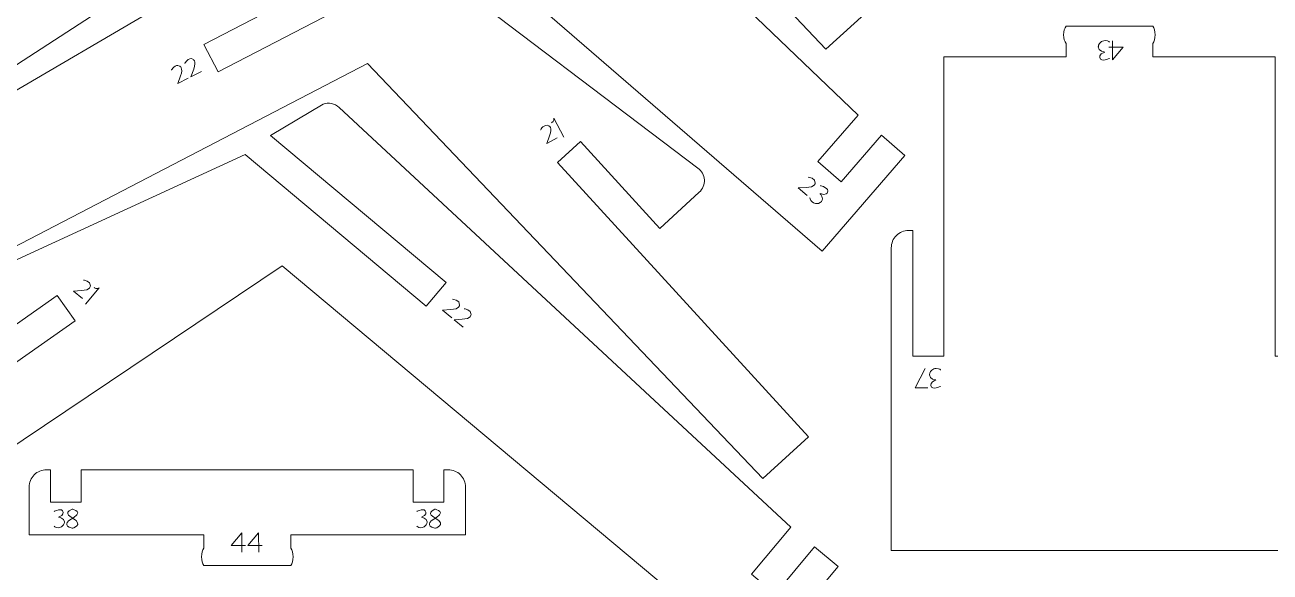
# Model space of a CAD drawing. Header units: centimetres. Extents: x -25 to 25, y -32.5 to 32.5.
# Drawn here: x -5.85 to 6.32, y -24.14 to -18.8 of the extents above; entities that cross this region are included whole.
import ezdxf

# ---------------------------------------------------------------- set-up
doc = ezdxf.new("R2010")
doc.units = ezdxf.units.CM
doc.header["$MEASUREMENT"] = 0
doc.layers.add('Capa 1', color=7, linetype='Continuous')

msp = doc.modelspace()

# ---------------------------------------------------------------- linework, layer by layer
at = {"layer": 'Capa 1', "color": 250, "lineweight": 9}
for points, knots in [([(-3.3292, -15.04239), (-3.3292, -15.04239), (-1.27881, -13.98638), (-1.27881, -13.98638), (-1.27881, -13.98638), (-1.27881, -13.98638), (1.3534, -15.99724), (1.3534, -15.99724), (1.3534, -15.99724), (1.39106, -16.0236), (1.41469, -16.06562), (1.41761, -16.11147), (1.41761, -16.11147), (1.42057, -16.15731), (1.40225, -16.20222), (1.36827, -16.23311), (1.36827, -16.23311), (1.36827, -16.23311), (0.98198, -16.58399), (0.98198, -16.58399), (0.98198, -16.58399), (0.98198, -16.58399), (0.20904, -15.73308), (0.20904, -15.73308), (0.20904, -15.73308), (0.20904, -15.73308), (-0.01494, -15.9365), (-0.01494, -15.9365), (-0.01494, -15.9365), (-0.01494, -15.9365), (2.42652, -18.62437), (2.42652, -18.62437), (2.42652, -18.62437), (2.42652, -18.62437), (1.97855, -19.03126), (1.97855, -19.03126), (1.97855, -19.03126), (1.97855, -19.03126), (-1.87023, -14.96733), (-1.87023, -14.96733), (-1.87023, -14.96733), (-1.87023, -14.96733), (-7.24819, -17.73714), (-7.24819, -17.73714), (-7.24819, -17.73714), (-7.24819, -17.73714), (-7.81326, -16.63999), (-7.81326, -16.63999), (-7.81326, -16.63999), (-7.81326, -16.63999), (-7.54541, -16.50204), (-7.54541, -16.50204), (-7.54541, -16.50204), (-7.54541, -16.50204), (-7.2701, -17.03659), (-7.2701, -17.03659), (-7.2701, -17.03659), (-7.2701, -17.03659), (-7.0022, -16.89862), (-7.0022, -16.89862), (-7.0022, -16.89862), (-7.0022, -16.89862), (-7.27752, -16.36406), (-7.27752, -16.36406), (-7.27752, -16.36406), (-7.27752, -16.36406), (-2.07196, -13.33673), (-2.07196, -13.33673), (-2.07196, -13.33673), (-2.02255, -13.30762), (-1.9608, -13.30904), (-1.9127, -13.34034), (-1.9127, -13.34034), (-1.9127, -13.34034), (-1.48051, -13.75142), (-1.48051, -13.75142), (-1.48051, -13.75142), (-1.48051, -13.75142), (-3.46713, -14.77458), (-3.46713, -14.77458), (-3.46713, -14.77458), (-3.46713, -14.77458), (-3.3292, -15.04239), (-3.3292, -15.04239)], [0, 0, 0, 0, 0.04545455, 0.04545455, 0.04545455, 0.04545455, 0.09090909, 0.09090909, 0.09090909, 0.09090909, 0.13636364, 0.13636364, 0.13636364, 0.13636364, 0.18181818, 0.18181818, 0.18181818, 0.18181818, 0.22727273, 0.22727273, 0.22727273, 0.22727273, 0.27272727, 0.27272727, 0.27272727, 0.27272727, 0.31818182, 0.31818182, 0.31818182, 0.31818182, 0.36363636, 0.36363636, 0.36363636, 0.36363636, 0.40909091, 0.40909091, 0.40909091, 0.40909091, 0.45454545, 0.45454545, 0.45454545, 0.45454545, 0.5, 0.5, 0.5, 0.5, 0.54545455, 0.54545455, 0.54545455, 0.54545455, 0.59090909, 0.59090909, 0.59090909, 0.59090909, 0.63636364, 0.63636364, 0.63636364, 0.63636364, 0.68181818, 0.68181818, 0.68181818, 0.68181818, 0.72727273, 0.72727273, 0.72727273, 0.72727273, 0.77272727, 0.77272727, 0.77272727, 0.77272727, 0.81818182, 0.81818182, 0.81818182, 0.81818182, 0.86363636, 0.86363636, 0.86363636, 0.86363636, 0.90909091, 0.90909091, 0.90909091, 0.90909091, 1, 1, 1, 1]), ([(-1.23595, -17.4628), (-1.23595, -17.4628), (-2.98087, -15.95464), (-2.98087, -15.95464), (-2.98087, -15.95464), (-2.98087, -15.95464), (-6.01181, -17.29084), (-6.01181, -17.29084), (-6.01181, -17.29084), (-6.05461, -17.30761), (-6.08745, -17.34291), (-6.10106, -17.38679), (-6.10106, -17.38679), (-6.11471, -17.43065), (-6.10746, -17.47861), (-6.08169, -17.51662), (-6.08169, -17.51662), (-6.08169, -17.51662), (-5.78864, -17.94842), (-5.78864, -17.94842), (-5.78864, -17.94842), (-5.78864, -17.94842), (-4.83742, -17.30292), (-4.83742, -17.30292), (-4.83742, -17.30292), (-4.83742, -17.30292), (-4.6675, -17.55326), (-4.6675, -17.55326), (-4.6675, -17.55326), (-4.6675, -17.55326), (-7.67209, -19.59234), (-7.67209, -19.59234), (-7.67209, -19.59234), (-7.67209, -19.59234), (-7.33225, -20.09308), (-7.33225, -20.09308), (-7.33225, -20.09308), (-7.33225, -20.09308), (-2.63645, -17.04708), (-2.63645, -17.04708), (-2.63645, -17.04708), (-2.63645, -17.04708), (1.94029, -21.00281), (1.94029, -21.00281), (1.94029, -21.00281), (1.94029, -21.00281), (2.74729, -20.06912), (2.74729, -20.06912), (2.74729, -20.06912), (2.74729, -20.06912), (2.51935, -19.8721), (2.51935, -19.8721), (2.51935, -19.8721), (2.51935, -19.8721), (2.12616, -20.32701), (2.12616, -20.32701), (2.12616, -20.32701), (2.12616, -20.32701), (1.89818, -20.12997), (1.89818, -20.12997), (1.89818, -20.12997), (1.89818, -20.12997), (2.29137, -19.67505), (2.29137, -19.67505), (2.29137, -19.67505), (2.29137, -19.67505), (-2.05729, -15.50951), (-2.05729, -15.50951), (-2.05729, -15.50951), (-2.09848, -15.46961), (-2.15884, -15.45648), (-2.21295, -15.4756), (-2.21295, -15.4756), (-2.21295, -15.4756), (-2.72961, -15.77364), (-2.72961, -15.77364), (-2.72961, -15.77364), (-2.72961, -15.77364), (-1.03896, -17.23489), (-1.03896, -17.23489), (-1.03896, -17.23489), (-1.03896, -17.23489), (-1.23595, -17.4628), (-1.23595, -17.4628)], [0, 0, 0, 0, 0.04545455, 0.04545455, 0.04545455, 0.04545455, 0.09090909, 0.09090909, 0.09090909, 0.09090909, 0.13636364, 0.13636364, 0.13636364, 0.13636364, 0.18181818, 0.18181818, 0.18181818, 0.18181818, 0.22727273, 0.22727273, 0.22727273, 0.22727273, 0.27272727, 0.27272727, 0.27272727, 0.27272727, 0.31818182, 0.31818182, 0.31818182, 0.31818182, 0.36363636, 0.36363636, 0.36363636, 0.36363636, 0.40909091, 0.40909091, 0.40909091, 0.40909091, 0.45454545, 0.45454545, 0.45454545, 0.45454545, 0.5, 0.5, 0.5, 0.5, 0.54545455, 0.54545455, 0.54545455, 0.54545455, 0.59090909, 0.59090909, 0.59090909, 0.59090909, 0.63636364, 0.63636364, 0.63636364, 0.63636364, 0.68181818, 0.68181818, 0.68181818, 0.68181818, 0.72727273, 0.72727273, 0.72727273, 0.72727273, 0.77272727, 0.77272727, 0.77272727, 0.77272727, 0.81818182, 0.81818182, 0.81818182, 0.81818182, 0.86363636, 0.86363636, 0.86363636, 0.86363636, 0.90909091, 0.90909091, 0.90909091, 0.90909091, 1, 1, 1, 1]), ([(-3.95944, -19.25311), (-3.95944, -19.25311), (-1.91229, -18.19082), (-1.91229, -18.19082), (-1.91229, -18.19082), (-1.91229, -18.19082), (0.72606, -20.19361), (0.72606, -20.19361), (0.72606, -20.19361), (0.7638, -20.21985), (0.78755, -20.2618), (0.79062, -20.30765), (0.79062, -20.30765), (0.79372, -20.35348), (0.77554, -20.39845), (0.74165, -20.42944), (0.74165, -20.42944), (0.74165, -20.42944), (0.35644, -20.78149), (0.35644, -20.78149), (0.35644, -20.78149), (0.35644, -20.78149), (-0.41911, -19.93296), (-0.41911, -19.93296), (-0.41911, -19.93296), (-0.41911, -19.93296), (-0.64246, -20.13706), (-0.64246, -20.13706), (-0.64246, -20.13706), (-0.64246, -20.13706), (1.80722, -22.81745), (1.80722, -22.81745), (1.80722, -22.81745), (1.80722, -22.81745), (1.3605, -23.22571), (1.3605, -23.22571), (1.3605, -23.22571), (1.3605, -23.22571), (-2.50071, -19.17358), (-2.50071, -19.17358), (-2.50071, -19.17358), (-2.50071, -19.17358), (-7.87017, -21.95984), (-7.87017, -21.95984), (-7.87017, -21.95984), (-7.87017, -21.95984), (-8.43859, -20.86443), (-8.43859, -20.86443), (-8.43859, -20.86443), (-8.43859, -20.86443), (-8.17116, -20.72566), (-8.17116, -20.72566), (-8.17116, -20.72566), (-8.17116, -20.72566), (-7.89422, -21.25937), (-7.89422, -21.25937), (-7.89422, -21.25937), (-7.89422, -21.25937), (-7.62675, -21.12057), (-7.62675, -21.12057), (-7.62675, -21.12057), (-7.62675, -21.12057), (-7.90369, -20.58686), (-7.90369, -20.58686), (-7.90369, -20.58686), (-7.90369, -20.58686), (-2.70744, -17.5436), (-2.70744, -17.5436), (-2.70744, -17.5436), (-2.65811, -17.51435), (-2.59636, -17.51558), (-2.54816, -17.54673), (-2.54816, -17.54673), (-2.54816, -17.54673), (-2.11472, -17.95648), (-2.11472, -17.95648), (-2.11472, -17.95648), (-2.11472, -17.95648), (-4.09819, -18.98572), (-4.09819, -18.98572), (-4.09819, -18.98572), (-4.09819, -18.98572), (-3.95944, -19.25311), (-3.95944, -19.25311)], [0, 0, 0, 0, 0.04545455, 0.04545455, 0.04545455, 0.04545455, 0.09090909, 0.09090909, 0.09090909, 0.09090909, 0.13636364, 0.13636364, 0.13636364, 0.13636364, 0.18181818, 0.18181818, 0.18181818, 0.18181818, 0.22727273, 0.22727273, 0.22727273, 0.22727273, 0.27272727, 0.27272727, 0.27272727, 0.27272727, 0.31818182, 0.31818182, 0.31818182, 0.31818182, 0.36363636, 0.36363636, 0.36363636, 0.36363636, 0.40909091, 0.40909091, 0.40909091, 0.40909091, 0.45454545, 0.45454545, 0.45454545, 0.45454545, 0.5, 0.5, 0.5, 0.5, 0.54545455, 0.54545455, 0.54545455, 0.54545455, 0.59090909, 0.59090909, 0.59090909, 0.59090909, 0.63636364, 0.63636364, 0.63636364, 0.63636364, 0.68181818, 0.68181818, 0.68181818, 0.68181818, 0.72727273, 0.72727273, 0.72727273, 0.72727273, 0.77272727, 0.77272727, 0.77272727, 0.77272727, 0.81818182, 0.81818182, 0.81818182, 0.81818182, 0.86363636, 0.86363636, 0.86363636, 0.86363636, 0.90909091, 0.90909091, 0.90909091, 0.90909091, 1, 1, 1, 1]), ([(4.32304, -18.97738), (4.30905, -18.95942), (4.29978, -18.92803), (4.29978, -18.89231), (4.29978, -18.89231), (4.29978, -18.8566), (4.30905, -18.82521), (4.32304, -18.80725)], [0, 0, 0, 0, 0.33333333, 0.33333333, 0.33333333, 0.33333333, 1, 1, 1, 1]), ([(5.1705, -18.97738), (5.18449, -18.95942), (5.19376, -18.92803), (5.19376, -18.89231), (5.19376, -18.89231), (5.19376, -18.8566), (5.18449, -18.82521), (5.1705, -18.80725)], [0, 0, 0, 0, 0.33333333, 0.33333333, 0.33333333, 0.33333333, 1, 1, 1, 1]), ([(5.1705, -18.97737), (5.1705, -18.97737), (5.1705, -19.10727), (5.1705, -19.10727), (5.1705, -19.10727), (5.1705, -19.10727), (6.36544, -19.10727), (6.36544, -19.10727), (6.36544, -19.10727), (6.36544, -19.10727), (6.36544, -22.03101), (6.36544, -22.03101), (6.36544, -22.03101), (6.36544, -22.03101), (6.66546, -22.03101), (6.66546, -22.03101), (6.66546, -22.03101), (6.66546, -22.03101), (6.66546, -20.80221), (6.66546, -20.80221), (6.66546, -20.80221), (6.66546, -20.80221), (6.70783, -20.80221), (6.70783, -20.80221), (6.70783, -20.80221), (6.7528, -20.80214), (6.7959, -20.81994), (6.82769, -20.85173), (6.82769, -20.85173), (6.85941, -20.88345), (6.87735, -20.92675), (6.87735, -20.97166), (6.87735, -20.97166), (6.87735, -20.97166), (6.87735, -23.92587), (6.87735, -23.92587), (6.87735, -23.92587), (6.87735, -23.92587), (2.61632, -23.92587), (2.61632, -23.92587), (2.61632, -23.92587), (2.61632, -23.92587), (2.61632, -20.97166), (2.61632, -20.97166), (2.61632, -20.97166), (2.61626, -20.92675), (2.63413, -20.88365), (2.66585, -20.85186), (2.66585, -20.85186), (2.69757, -20.82008), (2.74087, -20.80221), (2.78578, -20.80221), (2.78578, -20.80221), (2.78578, -20.80221), (2.82814, -20.80221), (2.82814, -20.80221), (2.82814, -20.80221), (2.82814, -20.80221), (2.82814, -22.03101), (2.82814, -22.03101), (2.82814, -22.03101), (2.82814, -22.03101), (3.12816, -22.03101), (3.12816, -22.03101), (3.12816, -22.03101), (3.12816, -22.03101), (3.12816, -19.10727), (3.12816, -19.10727), (3.12816, -19.10727), (3.12816, -19.10727), (4.32304, -19.10727), (4.32304, -19.10727), (4.32304, -19.10727), (4.32304, -19.10727), (4.32304, -18.97737), (4.32304, -18.97737)], [0, 0, 0, 0, 0.05, 0.05, 0.05, 0.05, 0.1, 0.1, 0.1, 0.1, 0.15, 0.15, 0.15, 0.15, 0.2, 0.2, 0.2, 0.2, 0.25, 0.25, 0.25, 0.25, 0.3, 0.3, 0.3, 0.3, 0.35, 0.35, 0.35, 0.35, 0.4, 0.4, 0.4, 0.4, 0.45, 0.45, 0.45, 0.45, 0.5, 0.5, 0.5, 0.5, 0.55, 0.55, 0.55, 0.55, 0.6, 0.6, 0.6, 0.6, 0.65, 0.65, 0.65, 0.65, 0.7, 0.7, 0.7, 0.7, 0.75, 0.75, 0.75, 0.75, 0.8, 0.8, 0.8, 0.8, 0.85, 0.85, 0.85, 0.85, 0.9, 0.9, 0.9, 0.9, 1, 1, 1, 1]), ([(-1.92552, -21.54099), (-1.92552, -21.54099), (-3.69375, -20.06024), (-3.69375, -20.06024), (-3.69375, -20.06024), (-3.69375, -20.06024), (-6.70349, -21.44355), (-6.70349, -21.44355), (-6.70349, -21.44355), (-6.74602, -21.46099), (-6.7783, -21.49679), (-6.79123, -21.54088), (-6.79123, -21.54088), (-6.80419, -21.58495), (-6.79619, -21.63279), (-6.76983, -21.67039), (-6.76983, -21.67039), (-6.76983, -21.67039), (-6.47008, -22.09757), (-6.47008, -22.09757), (-6.47008, -22.09757), (-6.47008, -22.09757), (-5.52905, -21.43731), (-5.52905, -21.43731), (-5.52905, -21.43731), (-5.52905, -21.43731), (-5.35525, -21.68497), (-5.35525, -21.68497), (-5.35525, -21.68497), (-5.35525, -21.68497), (-8.32767, -23.77066), (-8.32767, -23.77066), (-8.32767, -23.77066), (-8.32767, -23.77066), (-7.98006, -24.26604), (-7.98006, -24.26604), (-7.98006, -24.26604), (-7.98006, -24.26604), (-3.33234, -21.14717), (-3.33234, -21.14717), (-3.33234, -21.14717), (-3.33234, -21.14717), (1.30554, -25.03104), (1.30554, -25.03104), (1.30554, -25.03104), (1.30554, -25.03104), (2.09789, -24.08487), (2.09789, -24.08487), (2.09789, -24.08487), (2.09789, -24.08487), (1.86689, -23.89143), (1.86689, -23.89143), (1.86689, -23.89143), (1.86689, -23.89143), (1.48085, -24.35243), (1.48085, -24.35243), (1.48085, -24.35243), (1.48085, -24.35243), (1.24982, -24.15896), (1.24982, -24.15896), (1.24982, -24.15896), (1.24982, -24.15896), (1.63587, -23.69797), (1.63587, -23.69797), (1.63587, -23.69797), (1.63587, -23.69797), (-2.77723, -19.60076), (-2.77723, -19.60076), (-2.77723, -19.60076), (-2.81904, -19.5615), (-2.87959, -19.54932), (-2.93339, -19.56928), (-2.93339, -19.56928), (-2.93339, -19.56928), (-3.44534, -19.87534), (-3.44534, -19.87534), (-3.44534, -19.87534), (-3.44534, -19.87534), (-1.73211, -21.31004), (-1.73211, -21.31004), (-1.73211, -21.31004), (-1.73211, -21.31004), (-1.92552, -21.54099), (-1.92552, -21.54099)], [0, 0, 0, 0, 0.04545455, 0.04545455, 0.04545455, 0.04545455, 0.09090909, 0.09090909, 0.09090909, 0.09090909, 0.13636364, 0.13636364, 0.13636364, 0.13636364, 0.18181818, 0.18181818, 0.18181818, 0.18181818, 0.22727273, 0.22727273, 0.22727273, 0.22727273, 0.27272727, 0.27272727, 0.27272727, 0.27272727, 0.31818182, 0.31818182, 0.31818182, 0.31818182, 0.36363636, 0.36363636, 0.36363636, 0.36363636, 0.40909091, 0.40909091, 0.40909091, 0.40909091, 0.45454545, 0.45454545, 0.45454545, 0.45454545, 0.5, 0.5, 0.5, 0.5, 0.54545455, 0.54545455, 0.54545455, 0.54545455, 0.59090909, 0.59090909, 0.59090909, 0.59090909, 0.63636364, 0.63636364, 0.63636364, 0.63636364, 0.68181818, 0.68181818, 0.68181818, 0.68181818, 0.72727273, 0.72727273, 0.72727273, 0.72727273, 0.77272727, 0.77272727, 0.77272727, 0.77272727, 0.81818182, 0.81818182, 0.81818182, 0.81818182, 0.86363636, 0.86363636, 0.86363636, 0.86363636, 0.90909091, 0.90909091, 0.90909091, 0.90909091, 1, 1, 1, 1]), ([(-3.24948, -23.90356), (-3.24948, -23.90356), (-3.24948, -23.77366), (-3.24948, -23.77366), (-3.24948, -23.77366), (-3.24948, -23.77366), (-1.54276, -23.77366), (-1.54276, -23.77366), (-1.54276, -23.77366), (-1.54276, -23.77366), (-1.54276, -23.3076), (-1.54276, -23.3076), (-1.54276, -23.3076), (-1.54276, -23.26263), (-1.5607, -23.21946), (-1.59249, -23.18767), (-1.59249, -23.18767), (-1.62435, -23.15588), (-1.66724, -23.13808), (-1.71222, -23.13808), (-1.71222, -23.13808), (-1.71222, -23.13808), (-1.75458, -23.13808), (-1.75458, -23.13808), (-1.75458, -23.13808), (-1.75458, -23.13808), (-1.75458, -23.45591), (-1.75458, -23.45591), (-1.75458, -23.45591), (-1.75458, -23.45591), (-2.0546, -23.45591), (-2.0546, -23.45591), (-2.0546, -23.45591), (-2.0546, -23.45591), (-2.0546, -23.13808), (-2.0546, -23.13808), (-2.0546, -23.13808), (-2.0546, -23.13808), (-5.29583, -23.13808), (-5.29583, -23.13808), (-5.29583, -23.13808), (-5.29583, -23.13808), (-5.29583, -23.45591), (-5.29583, -23.45591), (-5.29583, -23.45591), (-5.29583, -23.45591), (-5.59586, -23.45591), (-5.59586, -23.45591), (-5.59586, -23.45591), (-5.59586, -23.45591), (-5.59586, -23.13808), (-5.59586, -23.13808), (-5.59586, -23.13808), (-5.59586, -23.13808), (-5.63427, -23.13808), (-5.63427, -23.13808), (-5.63427, -23.13808), (-5.67931, -23.13815), (-5.72241, -23.15602), (-5.7542, -23.18781), (-5.7542, -23.18781), (-5.78599, -23.21966), (-5.80379, -23.26263), (-5.80379, -23.3076), (-5.80379, -23.3076), (-5.80379, -23.3076), (-5.80379, -23.77366), (-5.80379, -23.77366), (-5.80379, -23.77366), (-5.80379, -23.77366), (-4.09695, -23.77366), (-4.09695, -23.77366), (-4.09695, -23.77366), (-4.09695, -23.77366), (-4.09695, -23.90356), (-4.09695, -23.90356)], [0, 0, 0, 0, 0.05, 0.05, 0.05, 0.05, 0.1, 0.1, 0.1, 0.1, 0.15, 0.15, 0.15, 0.15, 0.2, 0.2, 0.2, 0.2, 0.25, 0.25, 0.25, 0.25, 0.3, 0.3, 0.3, 0.3, 0.35, 0.35, 0.35, 0.35, 0.4, 0.4, 0.4, 0.4, 0.45, 0.45, 0.45, 0.45, 0.5, 0.5, 0.5, 0.5, 0.55, 0.55, 0.55, 0.55, 0.6, 0.6, 0.6, 0.6, 0.65, 0.65, 0.65, 0.65, 0.7, 0.7, 0.7, 0.7, 0.75, 0.75, 0.75, 0.75, 0.8, 0.8, 0.8, 0.8, 0.85, 0.85, 0.85, 0.85, 0.9, 0.9, 0.9, 0.9, 1, 1, 1, 1]), ([(-4.09693, -23.90356), (-4.11092, -23.92152), (-4.12019, -23.95291), (-4.12019, -23.98863), (-4.12019, -23.98863), (-4.12019, -24.02434), (-4.11092, -24.05573), (-4.09693, -24.07369)], [0, 0, 0, 0, 0.33333333, 0.33333333, 0.33333333, 0.33333333, 1, 1, 1, 1]), ([(-3.24948, -23.90356), (-3.23549, -23.92152), (-3.22622, -23.95291), (-3.22622, -23.98863), (-3.22622, -23.98863), (-3.22622, -24.02434), (-3.23549, -24.05573), (-3.24948, -24.07369)], [0, 0, 0, 0, 0.33333333, 0.33333333, 0.33333333, 0.33333333, 1, 1, 1, 1])]:
    msp.add_open_spline(points, degree=3, knots=knots, dxfattribs=at)
for points in [[(4.32304, -18.80725), (4.32304, -18.80725), (5.1705, -18.80725), (5.1705, -18.80725)], [(-4.09695, -24.07369), (-4.09695, -24.07369), (-3.24948, -24.07369), (-3.24948, -24.07369)]]:
    msp.add_open_spline(points, degree=3, dxfattribs=at)
at = {"layer": 'Capa 1', "color": 22, "lineweight": 5}
for points, knots in [([(4.74819, -18.96513), (4.74819, -18.96513), (4.74096, -18.94665), (4.70491, -18.94785), (4.70491, -18.94785), (4.6862, -18.94847), (4.6728, -18.95516), (4.66308, -18.96281), (4.66308, -18.96281), (4.63938, -18.98151), (4.63816, -19.01055), (4.63816, -19.01055), (4.63816, -19.01055), (4.63938, -19.05226), (4.7006, -19.0603), (4.7006, -19.0603), (4.7006, -19.0603), (4.64064, -19.08259), (4.65301, -19.11472), (4.65301, -19.11472), (4.65301, -19.11472), (4.66165, -19.16415), (4.74819, -19.12216), (4.74819, -19.12216)], [0, 0, 0, 0, 0.14285714, 0.14285714, 0.14285714, 0.14285714, 0.28571429, 0.28571429, 0.28571429, 0.28571429, 0.42857143, 0.42857143, 0.42857143, 0.42857143, 0.57142857, 0.57142857, 0.57142857, 0.57142857, 0.71428571, 0.71428571, 0.71428571, 0.71428571, 1, 1, 1, 1]), ([(4.74216, -19.01364), (4.74216, -19.01364), (4.88182, -19.01364), (4.88182, -19.01364), (4.88182, -19.01364), (4.88182, -19.01364), (4.77677, -19.13725), (4.77677, -19.13725), (4.77677, -19.13725), (4.77677, -19.13725), (4.77556, -18.94934), (4.77556, -18.94934)], [0, 0, 0, 0, 0.25, 0.25, 0.25, 0.25, 0.5, 0.5, 0.5, 0.5, 1, 1, 1, 1]), ([(-4.41391, -19.23764), (-4.41391, -19.23764), (-4.37783, -19.17294), (-4.33492, -19.19665), (-4.33492, -19.19665), (-4.33492, -19.19665), (-4.29325, -19.20984), (-4.32626, -19.29382)], [0, 0, 0, 0, 0.33333333, 0.33333333, 0.33333333, 0.33333333, 1, 1, 1, 1]), ([(-4.28447, -19.17047), (-4.28447, -19.17047), (-4.24839, -19.10577), (-4.20548, -19.12948), (-4.20548, -19.12948), (-4.20548, -19.12948), (-4.16381, -19.14267), (-4.19682, -19.22665)], [0, 0, 0, 0, 0.33333333, 0.33333333, 0.33333333, 0.33333333, 1, 1, 1, 1]), ([(-4.32626, -19.29382), (-4.32626, -19.29382), (-4.35277, -19.36884), (-4.35277, -19.36884), (-4.35277, -19.36884), (-4.35277, -19.36884), (-4.25041, -19.31573), (-4.25041, -19.31573)], [0, 0, 0, 0, 0.33333333, 0.33333333, 0.33333333, 0.33333333, 1, 1, 1, 1]), ([(-4.19682, -19.22665), (-4.19682, -19.22665), (-4.22333, -19.30167), (-4.22333, -19.30167), (-4.22333, -19.30167), (-4.22333, -19.30167), (-4.12097, -19.24856), (-4.12097, -19.24856)], [0, 0, 0, 0, 0.33333333, 0.33333333, 0.33333333, 0.33333333, 1, 1, 1, 1]), ([(-0.80885, -19.82083), (-0.80885, -19.82083), (-0.77277, -19.75613), (-0.72986, -19.77985), (-0.72986, -19.77985), (-0.72986, -19.77985), (-0.68819, -19.79303), (-0.7212, -19.87702)], [0, 0, 0, 0, 0.33333333, 0.33333333, 0.33333333, 0.33333333, 1, 1, 1, 1]), ([(-0.7212, -19.87702), (-0.7212, -19.87702), (-0.74771, -19.95204), (-0.74771, -19.95204), (-0.74771, -19.95204), (-0.74771, -19.95204), (-0.64535, -19.89892), (-0.64535, -19.89892)], [0, 0, 0, 0, 0.33333333, 0.33333333, 0.33333333, 0.33333333, 1, 1, 1, 1]), ([(1.80613, -20.28132), (1.80613, -20.28132), (1.8796, -20.29088), (1.87346, -20.33951), (1.87346, -20.33951), (1.87346, -20.33951), (1.87665, -20.38311), (1.78641, -20.38354)], [0, 0, 0, 0, 0.33333333, 0.33333333, 0.33333333, 0.33333333, 1, 1, 1, 1]), ([(1.78641, -20.38354), (1.78641, -20.38354), (1.7069, -20.38671), (1.7069, -20.38671), (1.7069, -20.38671), (1.7069, -20.38671), (1.79415, -20.46212), (1.79415, -20.46212)], [0, 0, 0, 0, 0.33333333, 0.33333333, 0.33333333, 0.33333333, 1, 1, 1, 1]), ([(1.82297, -20.48276), (1.82297, -20.48276), (1.81635, -20.50147), (1.84441, -20.52414), (1.84441, -20.52414), (1.85897, -20.5359), (1.87348, -20.53961), (1.88584, -20.54017), (1.88584, -20.54017), (1.916, -20.54152), (1.93591, -20.52035), (1.93591, -20.52035), (1.93591, -20.52035), (1.96226, -20.488), (1.9212, -20.44188), (1.9212, -20.44188), (1.9212, -20.44188), (1.98114, -20.46423), (1.99279, -20.43183), (1.99279, -20.43183), (1.99279, -20.43183), (2.01858, -20.38878), (1.92565, -20.36396), (1.92565, -20.36396)], [0, 0, 0, 0, 0.14285714, 0.14285714, 0.14285714, 0.14285714, 0.28571429, 0.28571429, 0.28571429, 0.28571429, 0.42857143, 0.42857143, 0.42857143, 0.42857143, 0.57142857, 0.57142857, 0.57142857, 0.57142857, 0.71428571, 0.71428571, 0.71428571, 0.71428571, 1, 1, 1, 1]), ([(-5.29237, -21.38926), (-5.29237, -21.38926), (-5.37181, -21.39366), (-5.37181, -21.39366), (-5.37181, -21.39366), (-5.37181, -21.39366), (-5.2834, -21.4677), (-5.2834, -21.4677)], [0, 0, 0, 0, 0.33333333, 0.33333333, 0.33333333, 0.33333333, 1, 1, 1, 1]), ([(-5.27424, -21.28674), (-5.27424, -21.28674), (-5.20063, -21.29515), (-5.20601, -21.34387), (-5.20601, -21.34387), (-5.20601, -21.34387), (-5.20214, -21.38741), (-5.29237, -21.38926)], [0, 0, 0, 0, 0.33333333, 0.33333333, 0.33333333, 0.33333333, 1, 1, 1, 1]), ([(-1.66794, -21.47294), (-1.66794, -21.47294), (-1.59434, -21.48135), (-1.59972, -21.53008), (-1.59972, -21.53008), (-1.59972, -21.53008), (-1.59585, -21.57362), (-1.68608, -21.57546)], [0, 0, 0, 0, 0.33333333, 0.33333333, 0.33333333, 0.33333333, 1, 1, 1, 1]), ([(-1.68608, -21.57546), (-1.68608, -21.57546), (-1.76552, -21.57987), (-1.76552, -21.57987), (-1.76552, -21.57987), (-1.76552, -21.57987), (-1.6771, -21.6539), (-1.6771, -21.6539)], [0, 0, 0, 0, 0.33333333, 0.33333333, 0.33333333, 0.33333333, 1, 1, 1, 1]), ([(-1.55614, -21.56657), (-1.55614, -21.56657), (-1.48253, -21.57498), (-1.48791, -21.62371), (-1.48791, -21.62371), (-1.48791, -21.62371), (-1.48405, -21.66725), (-1.57427, -21.66909)], [0, 0, 0, 0, 0.33333333, 0.33333333, 0.33333333, 0.33333333, 1, 1, 1, 1]), ([(-1.57427, -21.66909), (-1.57427, -21.66909), (-1.65371, -21.67349), (-1.65371, -21.67349), (-1.65371, -21.67349), (-1.65371, -21.67349), (-1.5653, -21.74753), (-1.5653, -21.74753)], [0, 0, 0, 0, 0.33333333, 0.33333333, 0.33333333, 0.33333333, 1, 1, 1, 1]), ([(2.97446, -22.34008), (2.97446, -22.34008), (2.8492, -22.34008), (2.8492, -22.34008), (2.8492, -22.34008), (2.8492, -22.34008), (2.94642, -22.1505), (2.94642, -22.1505)], [0, 0, 0, 0, 0.33333333, 0.33333333, 0.33333333, 0.33333333, 1, 1, 1, 1]), ([(3.09826, -22.16713), (3.09826, -22.16713), (3.09103, -22.14865), (3.05498, -22.14985), (3.05498, -22.14985), (3.03627, -22.15047), (3.02287, -22.15716), (3.01315, -22.16481), (3.01315, -22.16481), (2.98945, -22.18351), (2.98823, -22.21255), (2.98823, -22.21255), (2.98823, -22.21255), (2.98945, -22.25426), (3.05067, -22.2623), (3.05067, -22.2623), (3.05067, -22.2623), (2.99071, -22.28459), (3.00308, -22.31672), (3.00308, -22.31672), (3.00308, -22.31672), (3.01172, -22.36615), (3.09826, -22.32416), (3.09826, -22.32416)], [0, 0, 0, 0, 0.14285714, 0.14285714, 0.14285714, 0.14285714, 0.28571429, 0.28571429, 0.28571429, 0.28571429, 0.42857143, 0.42857143, 0.42857143, 0.42857143, 0.57142857, 0.57142857, 0.57142857, 0.57142857, 0.71428571, 0.71428571, 0.71428571, 0.71428571, 1, 1, 1, 1]), ([(-5.55943, -23.68862), (-5.55943, -23.68862), (-5.55281, -23.70555), (-5.51977, -23.70445), (-5.51977, -23.70445), (-5.50263, -23.70388), (-5.49035, -23.69775), (-5.48144, -23.69074), (-5.48144, -23.69074), (-5.45973, -23.67361), (-5.45861, -23.647), (-5.45861, -23.647), (-5.45861, -23.647), (-5.45973, -23.60878), (-5.51582, -23.60141), (-5.51582, -23.60141), (-5.51582, -23.60141), (-5.46088, -23.58099), (-5.47222, -23.55155), (-5.47222, -23.55155), (-5.47222, -23.55155), (-5.48013, -23.50626), (-5.55943, -23.54473), (-5.55943, -23.54473)], [0, 0, 0, 0, 0.14285714, 0.14285714, 0.14285714, 0.14285714, 0.28571429, 0.28571429, 0.28571429, 0.28571429, 0.42857143, 0.42857143, 0.42857143, 0.42857143, 0.57142857, 0.57142857, 0.57142857, 0.57142857, 0.71428571, 0.71428571, 0.71428571, 0.71428571, 1, 1, 1, 1]), ([(-5.37965, -23.61036), (-5.37965, -23.61036), (-5.4821, -23.56114), (-5.384, -23.52406), (-5.384, -23.52406), (-5.384, -23.52406), (-5.24041, -23.54347), (-5.42002, -23.63754), (-5.42002, -23.63754), (-5.42002, -23.63754), (-5.47835, -23.68828), (-5.38369, -23.70994), (-5.38369, -23.70994), (-5.38369, -23.70994), (-5.26144, -23.68126), (-5.37965, -23.61036)], [0, 0, 0, 0, 0.2, 0.2, 0.2, 0.2, 0.4, 0.4, 0.4, 0.4, 0.6, 0.6, 0.6, 0.6, 1, 1, 1, 1]), ([(-2.01672, -23.68862), (-2.01672, -23.68862), (-2.0101, -23.70555), (-1.97706, -23.70445), (-1.97706, -23.70445), (-1.95992, -23.70388), (-1.94764, -23.69775), (-1.93873, -23.69074), (-1.93873, -23.69074), (-1.91702, -23.67361), (-1.9159, -23.647), (-1.9159, -23.647), (-1.9159, -23.647), (-1.91702, -23.60878), (-1.97311, -23.60141), (-1.97311, -23.60141), (-1.97311, -23.60141), (-1.91817, -23.58099), (-1.92951, -23.55155), (-1.92951, -23.55155), (-1.92951, -23.55155), (-1.93742, -23.50626), (-2.01672, -23.54473), (-2.01672, -23.54473)], [0, 0, 0, 0, 0.14285714, 0.14285714, 0.14285714, 0.14285714, 0.28571429, 0.28571429, 0.28571429, 0.28571429, 0.42857143, 0.42857143, 0.42857143, 0.42857143, 0.57142857, 0.57142857, 0.57142857, 0.57142857, 0.71428571, 0.71428571, 0.71428571, 0.71428571, 1, 1, 1, 1]), ([(-1.83694, -23.61036), (-1.83694, -23.61036), (-1.93939, -23.56114), (-1.84129, -23.52406), (-1.84129, -23.52406), (-1.84129, -23.52406), (-1.6977, -23.54347), (-1.87731, -23.63754), (-1.87731, -23.63754), (-1.87731, -23.63754), (-1.93564, -23.68828), (-1.84098, -23.70994), (-1.84098, -23.70994), (-1.84098, -23.70994), (-1.71873, -23.68126), (-1.83694, -23.61036)], [0, 0, 0, 0, 0.2, 0.2, 0.2, 0.2, 0.4, 0.4, 0.4, 0.4, 0.6, 0.6, 0.6, 0.6, 1, 1, 1, 1]), ([(-3.69213, -23.8795), (-3.69213, -23.8795), (-3.83179, -23.8795), (-3.83179, -23.8795), (-3.83179, -23.8795), (-3.83179, -23.8795), (-3.72674, -23.75589), (-3.72674, -23.75589), (-3.72674, -23.75589), (-3.72674, -23.75589), (-3.72553, -23.9438), (-3.72553, -23.9438)], [0, 0, 0, 0, 0.25, 0.25, 0.25, 0.25, 0.5, 0.5, 0.5, 0.5, 1, 1, 1, 1]), ([(-3.52867, -23.8795), (-3.52867, -23.8795), (-3.66833, -23.8795), (-3.66833, -23.8795), (-3.66833, -23.8795), (-3.66833, -23.8795), (-3.56328, -23.75589), (-3.56328, -23.75589), (-3.56328, -23.75589), (-3.56328, -23.75589), (-3.56207, -23.9438), (-3.56207, -23.9438)], [0, 0, 0, 0, 0.25, 0.25, 0.25, 0.25, 0.5, 0.5, 0.5, 0.5, 1, 1, 1, 1])]:
    msp.add_open_spline(points, degree=3, knots=knots, dxfattribs=at)
for points in [[(-0.70314, -19.75234), (-0.70314, -19.75234), (-0.66803, -19.73227), (-0.67936, -19.70686)], [(-0.67936, -19.70686), (-0.67936, -19.70686), (-0.58287, -19.89283), (-0.58287, -19.89283)], [(-5.11921, -21.3624), (-5.11921, -21.3624), (-5.25373, -21.52303), (-5.25373, -21.52303)], [(-5.17034, -21.35796), (-5.17034, -21.35796), (-5.1383, -21.38264), (-5.11921, -21.3624)]]:
    msp.add_open_spline(points, degree=3, dxfattribs=at)

doc.saveas('drawing.dxf')
